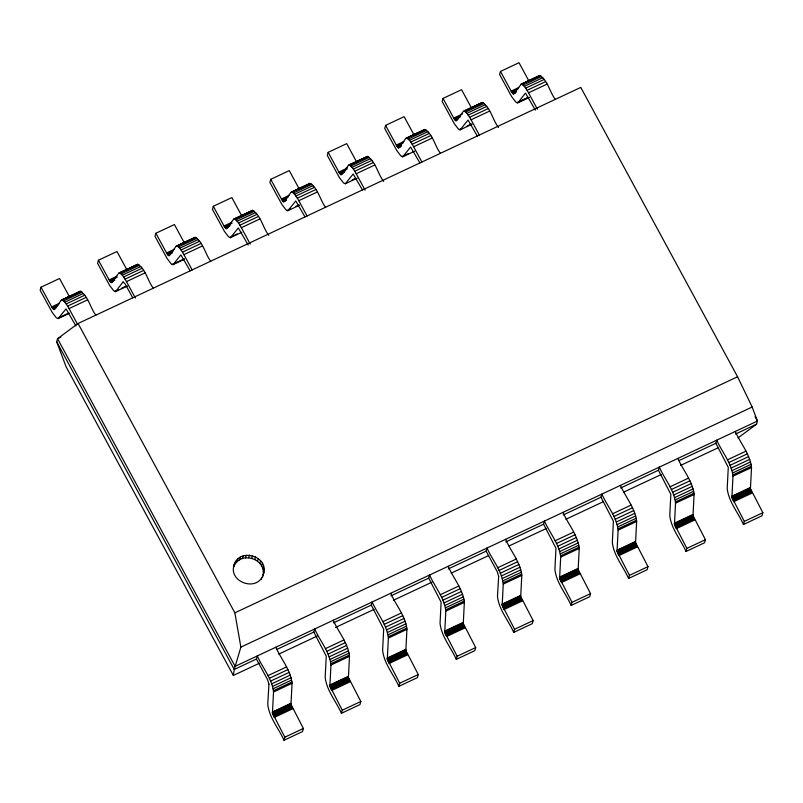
<?xml version="1.0" encoding="UTF-8"?>
<svg xmlns="http://www.w3.org/2000/svg" width="803" height="803" viewBox="0 0 803 803"><rect width="100%" height="100%" fill="white"/><g stroke="black" fill="none" stroke-linecap="round" stroke-linejoin="round"><path stroke-width="1.2" d="M235.088 564.128C243.239 551.28 265.873 559.711 263.173 574.838C270.631 555.746 236.935 546.572 233.663 566.808L235.831 561.417M268.945 684.196L267.75 704.211C269.135 717.571 278.761 728.401 283.991 740.276L302.53 731.573L303.393 728.472L290.987 704.402L292.061 683.303C290.676 669.943 281.05 659.112 275.82 647.238M283.991 740.276L284.854 737.174L272.448 713.114L273.522 692.005C272.137 678.645 262.501 667.825 257.281 655.941L256.418 659.042L267.55 679.639L268.945 684.186M341.426 713.305L342.289 710.203L329.882 686.143L330.956 665.035C329.571 651.675 319.935 640.854 314.706 628.97L313.853 632.071L326.259 656.141L325.185 677.24C326.57 690.6 336.196 701.431 341.426 713.305L359.965 704.602L360.828 701.501L348.422 677.431L349.496 656.332C348.111 642.982 338.475 632.142 333.245 620.267M398.86 686.334L399.713 683.233L387.307 659.163L388.381 638.064C387.006 624.704 377.37 613.883 372.14 601.999L371.277 605.101L383.683 629.171L382.609 650.269C383.995 663.619 393.631 674.46 398.86 686.334L417.399 677.632L418.263 674.53L405.846 650.46L406.93 629.361C405.545 616.001 395.909 605.171 390.68 593.287M456.285 659.363L457.148 656.262L444.742 632.192L445.816 611.093C444.43 597.733 434.804 586.913 429.575 575.028L428.712 578.13L441.118 602.2L440.044 623.299C441.429 636.659 451.065 647.479 456.285 659.363L474.834 650.661L475.687 647.559L463.281 623.489L464.355 602.391C462.97 589.031 453.344 578.2 448.114 566.316M498.673 576.313L497.479 596.328C498.864 609.688 508.49 620.508 513.719 632.393L532.259 623.69L533.122 620.589L520.715 596.519L521.789 575.42C520.404 562.06 510.778 551.229 505.549 539.345M513.719 632.393L514.582 629.291L502.176 605.221L503.25 584.122C501.865 570.772 492.229 559.932 487.009 548.058L486.146 551.159L497.278 571.756L498.673 576.303M571.154 605.422L572.017 602.32L559.611 578.25L560.685 557.152C559.3 543.802 549.664 532.961 544.434 521.087L543.581 524.188L555.987 548.258L554.913 569.357C556.288 582.717 565.924 593.537 571.154 605.422L589.693 596.719L590.556 593.618L578.15 569.548L579.224 548.439C577.839 535.089 568.203 524.259 562.973 512.374M628.588 578.451L629.442 575.35L617.035 551.28L618.109 530.181C616.734 516.831 607.098 505.99 601.869 494.116L601.005 497.218L613.412 521.277L612.338 542.386C613.723 555.736 623.359 566.577 628.588 578.451L647.128 569.749L647.991 566.647L635.574 542.577L636.649 521.468C635.273 508.118 625.637 497.288 620.408 485.403M686.013 551.48L686.876 548.379L674.47 524.309L675.544 503.21C674.159 489.86 664.533 479.02 659.303 467.145L658.44 470.247L670.846 494.307L669.772 515.416C671.157 528.775 680.793 539.596 686.013 551.48L704.562 542.778L705.415 539.676L693.009 515.606L694.083 494.497C692.698 481.148 683.072 470.317 677.842 458.433M743.448 524.51L744.311 521.408L731.904 497.338L732.978 476.239C731.593 462.889 721.957 452.049 716.728 440.174L715.875 443.276L728.281 467.336L727.207 488.445C728.592 501.805 738.218 512.625 743.448 524.51L761.987 515.797L762.85 512.705L750.444 488.636L751.518 467.527C750.132 454.167 740.496 443.346 735.277 431.462M259.459 663.188L233.362 675.443L234.255 669.451L240.88 647.128L234.867 612.83L78.072 323.489L580.77 87.407L737.566 376.758L752.16 407.021L757.43 421.053L756.577 424.155L738.017 437.916M234.416 564.107C227.239 581.593 256.649 592.624 263.123 575.058M262.641 576.785L263.916 572.137M69.63 297.09L59.552 278.49L41.013 287.203L40.15 290.295L52.255 312.487L56.27 317.707L58.137 318.62L69.54 313.19M233.362 675.443L66.077 366.74L56.702 341.797L57.565 338.695L78.072 323.489M127.065 270.119L116.987 251.52L98.438 260.222L97.585 263.324L109.69 285.517L113.695 290.736L115.562 291.65L127.567 286.019M184.499 243.148L174.412 224.549L155.872 233.251L155.009 236.353L167.124 258.546L171.129 263.765L172.996 264.679L184.399 259.239M241.924 216.178L231.846 197.578L213.307 206.281L212.444 209.382L224.549 231.575L228.564 236.795L230.431 237.708L241.833 232.268M299.358 189.207L289.281 170.607L270.741 179.31L269.878 182.411L281.983 204.604L285.988 209.824L287.855 210.737L299.258 205.297M356.793 162.236L346.715 143.637L328.166 152.339L327.313 155.441L339.418 177.624L343.423 182.853L345.29 183.767L357.285 178.136M237.076 561.789L237.818 559.089M239.535 559.922L240.288 557.222M242.376 558.587L243.118 555.887M245.457 557.854L246.21 555.154M248.649 557.754L249.402 555.054M251.821 558.286L252.564 555.586M254.822 559.43L255.565 556.73M257.522 561.136L258.275 558.436M259.811 563.335L260.563 560.624M261.587 565.914L262.33 563.214M414.228 135.265L404.14 116.666L385.601 125.368L384.737 128.47L396.843 150.653L400.858 155.882L402.725 156.796L414.719 151.165M262.762 568.785L263.514 566.075M261.206 579.555L261.698 577.748M263.304 571.796L264.046 569.096M471.652 108.295L461.574 89.695L443.035 98.398L442.172 101.499L454.277 123.682L458.292 128.912L460.159 129.825L472.154 124.194M528.494 80.23L519.009 62.724L500.47 71.427L499.607 74.528L511.712 96.711L515.717 101.941L517.584 102.854L528.986 97.414L517.584 102.854M95.888 315.198C90.227 308.021 88.531 296.177 80.28 291.248L61.239 300.282L54.122 309.767L52.165 307.73L41.013 287.203M153.323 288.227C147.662 281.05 145.965 269.206 137.714 264.277L118.673 273.311L111.557 282.797L109.589 280.759L98.438 260.222M123.02 281.943L115.562 291.65M210.757 261.256C205.096 254.079 203.4 242.235 195.139 237.307L176.108 246.33L168.981 255.826L167.024 253.788L155.872 233.251M268.774 235.379C262.862 227.881 261.116 215.555 252.574 210.336L233.543 219.36L226.416 228.855L224.459 226.807L213.307 206.281M325.616 207.315C319.955 200.138 318.259 188.283 310.008 183.365L290.967 192.389L283.85 201.884L281.893 199.837L270.741 179.31M383.643 181.438C377.721 173.94 375.985 161.614 367.443 156.394L348.402 165.418L341.285 174.913L339.318 172.866L328.166 152.339M440.486 153.373C434.824 146.196 433.128 134.342 424.867 129.424L405.836 138.447L398.71 147.943L396.752 145.895L385.601 125.368M555.345 99.431C549.684 92.255 547.987 80.4 539.736 75.482L521.197 84.195L513.579 94.001L511.621 91.954L500.47 71.427M518.086 102.533L525.483 93.098L535.35 110.141M80.28 291.248L61.239 300.282M137.714 264.277L118.673 273.311M58.137 318.62L66.027 308.874L75.894 325.918M123.02 281.963L125.138 283.891L132.736 297.853M195.139 237.307L176.108 246.33M252.574 210.336L233.543 219.36M172.996 264.679L180.886 254.922L190.17 270.882M310.008 183.365L290.967 192.389M230.431 237.708L238.32 227.952L248.187 245.005M367.443 156.394L348.402 165.418M287.855 210.737L295.755 200.981L305.03 216.94M424.867 129.424L405.836 138.447M345.29 183.767L353.179 174.01L362.464 189.96M498.502 127.496C492.59 119.998 490.844 107.672 482.302 102.453L463.271 111.476L456.144 120.972L454.187 118.924L443.035 98.398M402.725 156.796L410.614 147.039L419.899 162.989M482.302 102.453L464.355 110.965M460.159 129.825L468.049 120.069L477.323 136.018M539.736 75.482L520.715 84.546M61.741 299.961L81.103 291.419M119.175 272.99L138.528 264.448M176.6 246.019L195.962 237.477M234.034 219.048L253.397 210.506M291.469 192.078L310.831 183.536M348.893 165.107L368.256 156.565M406.328 138.136L425.69 129.594M463.763 111.165L483.125 102.623M521.197 84.195L540.56 75.653M62.554 300.131L63.608 300.874L82.147 292.162M119.988 273.161L121.042 273.903L139.581 265.191M177.423 246.19L178.467 246.933L197.006 238.22M234.857 219.219L235.901 219.962L254.441 211.249M292.282 192.248L293.336 192.991L311.875 184.278M349.717 165.277L350.76 166.02L369.31 157.308M407.151 138.307L408.195 139.049L426.734 130.337M464.586 111.336L465.63 112.079L484.169 103.366M522.01 84.365L523.064 85.108L541.603 76.395M51.683 306.897L59.322 303.313M109.118 279.926L116.746 276.342M166.552 252.955L174.181 249.372M223.977 225.984L231.615 222.401M281.411 199.014L289.05 195.43M338.846 172.043L347.569 167.947M396.28 145.072L403.909 141.479M453.705 118.101L462.438 113.996M511.14 91.13L518.778 87.537M52.165 307.73L58.709 304.648M109.589 280.759L117.228 277.165M167.024 253.788L173.568 250.707M224.459 226.807L232.087 223.224M281.893 199.837L288.438 196.765M339.318 172.866L346.956 169.282M396.752 145.895L403.297 142.824M454.187 118.924L460.731 115.853M511.621 91.954L518.166 88.882M63.608 300.874L64.832 302.159L83.371 293.446M121.042 273.903L122.267 275.188L140.806 266.476M178.467 246.933L179.701 248.217L198.241 239.505M235.901 219.962L237.126 221.247L255.675 212.534M293.336 192.991L294.56 194.276L313.1 185.563M350.76 166.02L351.995 167.305L370.534 158.593M408.195 139.049L409.43 140.334L427.969 131.622M465.63 112.079L466.854 113.364L485.403 104.651M523.064 85.108L524.289 86.383L542.828 77.68M52.637 308.452L57.003 306.405M110.071 281.482L114.427 279.434M167.496 254.511L171.862 252.463M224.93 227.54L230.381 224.981M282.365 200.569L286.731 198.522M339.799 173.599L345.25 171.029M397.224 146.628L401.59 144.57M454.659 119.647L460.109 117.087M512.093 92.676L516.449 90.629M53.088 309.045L56.361 307.499M110.523 282.064L114.879 280.016M167.947 255.093L172.314 253.045M225.382 228.122L229.748 226.075M282.817 201.151L286.089 199.616M340.251 174.181L344.607 172.133M397.676 147.21L400.948 145.674M455.11 120.239L458.383 118.703M512.545 93.268L515.817 91.733M53.5 309.466L55.678 308.442M110.934 282.495L113.113 281.472M168.359 255.525L170.547 254.501M225.794 228.554L227.972 227.53M283.228 201.583L286.5 200.047M340.653 174.612L342.841 173.589M398.087 147.642L401.359 146.106M455.522 120.671L457.7 119.647M512.956 93.7L516.229 92.164M64.832 302.159L66.187 303.925L84.737 295.223M122.267 275.188L123.622 276.955L142.161 268.242M179.701 248.217L181.056 249.984L199.596 241.271M237.126 221.247L238.491 223.013L257.03 214.301M283.579 201.834L285.758 200.81M294.56 194.276L295.916 196.042L314.455 187.33M351.995 167.305L353.35 169.072L371.889 160.359M398.439 147.893L400.617 146.869M409.43 140.334L410.785 142.101L429.324 133.388M466.854 113.364L468.209 115.13L486.759 106.418M513.298 93.941L515.486 92.917M524.289 86.383L525.644 88.159L544.183 79.447M66.187 303.925L67.613 306.104L86.152 297.391M123.622 276.955L125.047 279.133L143.586 270.42M181.056 249.984L182.482 252.162L201.021 243.45M238.491 223.013L239.906 225.191L258.456 216.479M295.916 196.042L297.341 198.211L315.88 189.508M353.35 169.072L354.775 171.24L373.315 162.537M410.785 142.101L412.21 144.269L430.749 135.566M468.209 115.13L469.635 117.298L488.184 108.596M525.644 88.159L527.069 90.327L545.608 81.625M67.613 306.104L69.048 308.583L87.587 299.88M125.047 279.133L126.483 281.612L145.022 272.91M182.482 252.162L183.907 254.641L202.456 245.939M239.906 225.191L241.342 227.671L259.881 218.968M297.341 198.211L298.776 200.7L317.315 191.997M354.775 171.24L356.211 173.729L374.75 165.027M412.21 144.269L413.635 146.758L432.175 138.056M469.635 117.298L471.07 119.788L489.609 111.085M527.069 90.327L528.504 92.817L547.044 84.114M58.408 317.938L68.215 313.331M114.749 291.479L119.105 289.431M121.293 288.407L125.649 286.36M172.173 264.508L184.178 258.877M230.702 237.026L237.246 233.954M287.042 210.567L290.315 209.031M295.765 206.471L299.037 204.936M352.105 180.013L355.378 178.477M401.901 156.625L408.446 153.554M459.336 129.654L461.514 128.631M466.975 126.071L471.331 124.023M516.771 102.684L527.671 97.564M60.887 337.13L57.565 338.695L235.118 666.349L757.43 421.053L755.051 416.657M234.867 612.83L737.566 376.758M240.88 647.128L752.16 407.021M256.418 659.042L234.255 669.451L56.702 341.797M277.176 649.296L313.853 632.071M333.506 622.837L371.277 605.101M390.931 595.866L428.712 578.13M448.365 568.895L486.146 551.159M505.8 541.925L543.581 524.188M563.224 514.954L601.005 497.218M620.659 487.983L658.44 470.247M679.208 460.49L715.875 443.276M735.518 434.042L756.577 424.155M278.751 654.124L317.336 636.006M335.493 627.484L374.078 609.367M393.37 600.303L431.944 582.185M451.236 573.121L488.686 555.535M509.112 545.95L546.562 528.364M565.844 519.3L603.294 501.714M623.72 492.119L661.17 474.533M680.462 465.479L717.902 447.893M267.951 675.634L286.49 666.932M325.386 648.663L343.925 639.961M382.82 621.693L401.359 612.99M440.245 594.722L458.784 586.019M497.679 567.751L516.219 559.049M555.114 540.78L573.653 532.078M612.538 513.81L631.088 505.107M669.973 486.839L688.512 478.136M727.408 459.868L745.947 451.166M269.326 678.334L287.865 669.622M326.761 651.353L345.3 642.651M384.185 624.383L402.735 615.68M441.62 597.412L460.159 588.709M499.054 570.441L517.594 561.739M556.489 543.47L575.028 534.768M613.914 516.5L632.463 507.797M671.348 489.529L689.887 480.826M728.783 462.558L747.322 453.856M270.581 681.105L289.13 672.402M328.015 654.134L346.555 645.431M385.45 627.163L403.989 618.461M442.885 600.192L461.424 591.48M500.309 573.222L518.848 564.509M557.744 546.251L576.283 537.538M615.178 519.28L633.718 510.567M672.603 492.309L691.152 483.597M730.037 465.339L748.577 456.626M271.675 683.845L290.214 675.142M329.1 656.874L347.649 648.172M386.534 629.903L405.073 621.201M443.969 602.933L462.508 594.22M501.403 575.962L519.942 567.249M558.828 548.991L577.367 540.278M616.262 522.02L634.802 513.308M673.697 495.049L692.236 486.337M731.121 468.079L749.671 459.366M272.538 686.435L291.077 677.722M329.973 659.464L348.512 650.751M387.407 632.493L405.947 623.78M444.832 605.522L463.371 596.81M502.266 578.541L520.806 569.839M559.701 551.571L578.24 542.868M617.126 524.6L635.675 515.897M674.56 497.629L693.099 488.927M731.995 470.658L750.534 461.956M273.15 688.743L291.69 680.041M330.585 661.772L349.124 653.07M388.01 634.802L406.559 626.099M445.444 607.831L463.983 599.128M502.879 580.86L521.418 572.158M560.313 553.889L578.853 545.187M617.738 526.919L636.287 518.216M675.172 499.948L693.712 491.245M732.607 472.977L751.146 464.275M273.482 690.69L292.021 681.988M330.906 663.72L349.446 655.017M388.341 636.749L406.88 628.046M445.775 609.778L464.315 601.076M503.2 582.807L521.749 574.105M560.635 555.837L579.174 547.134M618.069 528.866L636.608 520.163M675.504 501.895L694.043 493.193M732.928 474.924L751.478 466.222M273.522 692.005L292.061 683.303M330.956 665.035L349.496 656.332M388.381 638.064L406.93 629.361M445.816 611.093L464.355 602.391M503.23 584.092L521.789 575.42M560.665 557.121L579.224 548.439M618.089 530.151L636.649 521.468M675.524 503.18L694.083 494.497M732.958 476.199L751.518 467.527M272.327 712.02L290.867 703.328M329.752 685.049L348.301 676.357M387.187 658.079L405.736 649.386M444.621 631.108L463.17 622.415M502.046 604.137L520.595 595.445M559.48 577.166L578.03 568.474M616.915 550.196L635.464 541.503M674.349 523.225L692.889 514.532M731.774 496.254L750.323 487.562M272.337 712.462L290.877 703.749M329.772 685.491L348.311 676.778M387.197 658.52L405.746 649.808M444.631 631.549L463.17 622.837M502.066 604.579L520.605 595.866M559.5 577.608L578.04 568.895M616.925 550.637L635.474 541.925M674.359 523.666L692.899 514.954M731.794 496.696L750.333 487.983M272.448 713.114L290.987 704.402M329.882 686.143L348.422 677.431M387.307 659.163L405.846 650.46M444.742 632.192L463.281 623.489M502.176 605.221L520.715 596.519M559.611 578.25L578.15 569.548M617.035 551.28L635.574 542.577M674.47 524.309L693.009 515.606M731.904 497.338L750.444 488.636M272.649 713.887L291.188 705.175M330.083 686.906L348.622 678.204M387.518 659.936L406.057 651.233M444.942 632.965L463.492 624.262M502.377 605.994L520.916 597.291M559.811 579.023L578.351 570.321M617.246 552.052L635.785 543.35M674.671 525.082L693.21 516.379M732.105 498.111L750.644 489.408M272.94 714.74L291.479 706.038M330.374 687.769L348.914 679.067M387.799 660.799L406.348 652.096M445.233 633.828L463.773 625.125M502.668 606.857L521.207 598.155M560.103 579.886L578.642 571.184M617.527 552.916L636.076 544.213M674.962 525.945L693.501 517.242M732.396 498.974L750.935 490.272M273.301 715.654L291.84 706.951M330.736 688.683L349.275 679.98M388.17 661.712L406.709 653.01M445.595 634.741L464.134 626.039M503.029 607.771L521.569 599.068M560.464 580.8L579.003 572.097M617.888 553.829L636.438 545.127M675.323 526.858L693.862 518.156M732.758 499.888L751.297 491.185M273.723 716.587L292.262 707.875M331.157 689.616L349.696 680.904M388.582 662.636L407.121 653.933M446.016 635.665L464.556 626.962M503.451 608.694L521.99 599.992M560.875 581.723L579.425 573.021M618.31 554.753L636.849 546.05M675.745 527.782L694.284 519.079M733.179 500.811L751.718 492.109M274.174 717.48L292.724 708.768M331.609 690.51L350.148 681.797M389.043 663.539L407.583 654.826M446.478 636.568L465.017 627.856M503.903 609.597L522.452 600.885M561.337 582.627L579.876 573.914M618.772 555.656L637.311 546.943M676.206 528.685L694.746 519.973M733.631 501.714L752.18 493.002M284.854 737.174L303.393 728.472M342.289 710.203L360.828 701.501M399.713 683.233L418.263 674.53M457.148 656.262L475.687 647.559M514.582 629.291L533.122 620.589M572.017 602.32L590.556 593.618M629.442 575.35L647.991 566.647M686.876 548.379L705.415 539.676M744.311 521.408L762.85 512.705M528.504 92.817L537.398 109.228M471.07 119.788L479.371 135.105M413.635 146.758L421.936 162.086M356.211 173.729L365.104 190.15M298.776 200.7L307.077 216.027M241.342 227.671L250.235 244.092M183.907 254.641L192.208 269.969M126.483 281.612L135.376 298.033M69.048 308.583L77.349 323.91"/></g></svg>
